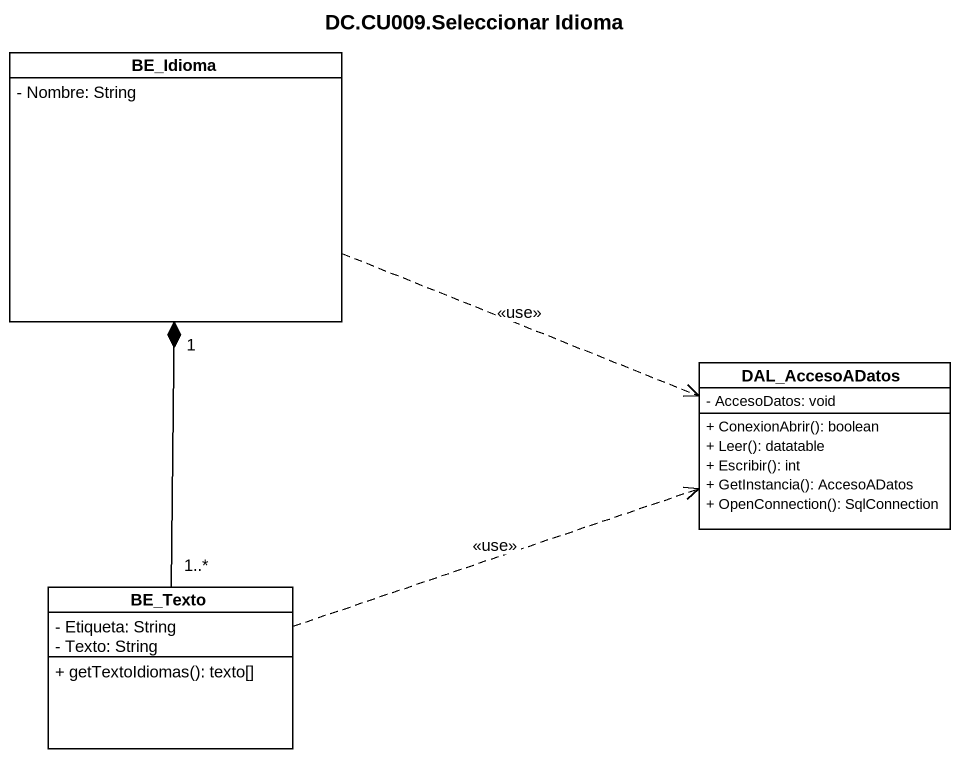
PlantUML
@startuml
title DC.CU009.Seleccionar Idioma
hide circle
hide empty members
skinparam classAttributeIconSize 0
class BE_Idioma {
  - Nombre: String
}
class DAL_AccesoADatos {
  - AccesoDatos: void
  + ConexionAbrir(): boolean
  + Leer(): datatable
  + Escribir(): int
  + GetInstancia(): AccesoADatos
  + OpenConnection(): SqlConnection
}
class BE_Texto {
  - Etiqueta: String
  - Texto: String
  + getTextoIdiomas(): texto[]
}
BE_Idioma .right.> DAL_AccesoADatos : <<use>>
BE_Texto "1..*" -up-* "1" BE_Idioma
BE_Texto .right.> DAL_AccesoADatos : <<use>>
@enduml
